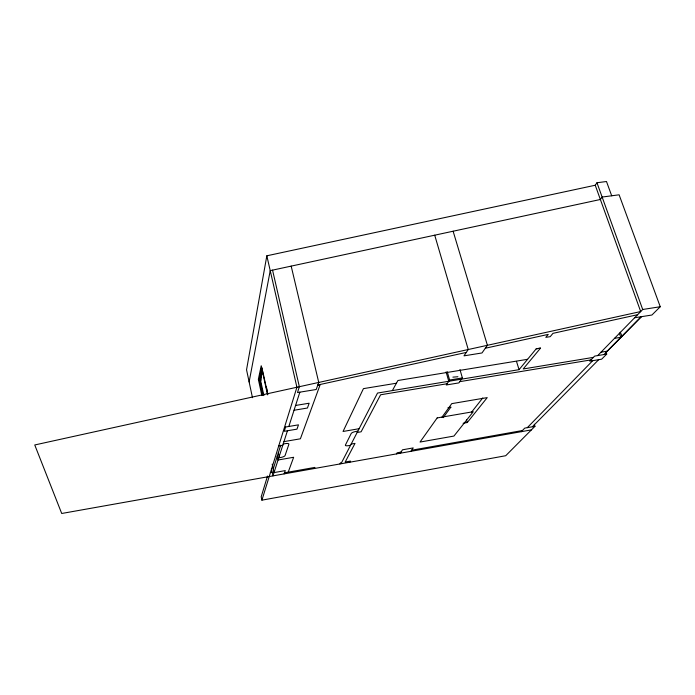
<?xml version="1.0" encoding="UTF-8"?>
<svg xmlns="http://www.w3.org/2000/svg" width="695" height="695" viewBox="0 0 695 695"><rect width="100%" height="100%" fill="white"/><g stroke="black" fill="none" stroke-linecap="round" stroke-linejoin="round"><path stroke-width="1.04" d="M611.696 195.79L606.492 181.517L596.97 182.75L595.241 185.235L266.828 255.803L246.543 369.775L252.476 397.705M249.123 381.937L270.225 270.633L600.367 199.491L602.131 197.05L619.106 194.809L660.25 306.738L651.919 315.017L634.639 317.754M262.649 395.194L259.244 379.47L261.685 367.342M259.878 378.071L261.772 368.697M262.745 394.708L259.591 380.156L262.041 368.029M263.874 395.594L260.495 380.009L262.354 370.913M262.397 371.2L260.564 380.148L261.337 380.017M267.514 476.04L261.198 496.795L261.902 500.165L505.717 455.72L534.942 426.322L534.307 424.263M261.902 500.165L296.913 387.245L266.828 255.803M273.231 468.96L280.719 445.191M287.452 430.761L272.953 475.884L271.38 468.534M288.825 426.478L299.849 392.162M284.107 473.894L285.28 470.602L274.012 472.6L272.188 464.13M288.216 472.148L293.646 457.275L278.052 460.003L277.236 456.224M314.401 468.508L314.887 467.405L284.498 472.809M339.942 463.956L340.515 462.844L341.566 462.661L377.524 393.057L519.061 369.653L536.21 348.82L540.536 348.117L523.196 368.976L593.434 357.36M349.846 462.192L350.454 461.08L345.198 462.019L355.006 443.393L351.175 444.062M392.354 390.599L397.914 380.504L527.583 359.298M396.437 453.905L397.184 452.775L400.972 452.097M400.207 453.236L402.518 449.804L413.238 447.91L410.823 451.342M462.375 377.924L449.604 380.035L446.259 384.987L458.882 382.893L462.375 377.924L459.968 369.575M441.907 417.278L451.75 403.639L487.23 397.61L467.266 422.543L463.096 423.272M443.219 417.643L450.812 407.183M471.531 412.196L482.782 397.948M521.285 431.682L524.734 428.129L534.942 426.322M527.288 427.677L592.713 360.679M597.691 355.588L642.701 309.492L660.25 306.738M532.387 426.773L598.673 359.689M607.065 351.201L641.129 316.72M604.059 354.537L641.502 316.668M606.718 354.094L601.644 359.193L589.734 361.174L594.677 356.083L606.718 354.094L606.023 352.044M485.319 348.247L548.242 334.391L545.784 337.37L550.214 336.658L552.968 333.348L637.619 314.705M466.293 352.435L317.823 385.004L320.178 384.622L300.396 438.797L283.96 441.62M531.397 429.884L61.716 513.483L34.75 444.965L640.694 311.551L595.241 185.235M270.32 472.6L272.179 472.27M411.596 450.238L522.397 430.535M278.747 457.84L280.719 457.492A4.057 1.121 -12.5 0 0 285.054 455.599L288.894 444.244A4.187 1.199 -12.5 0 0 285.245 443.645L283.195 443.992M350.532 445.304L348.621 445.634A3.996 1.086 -13.5 0 1 345.406 445.061L351.201 433.506A4.135 1.164 -13.7 0 1 355.857 431.482L357.847 431.143M359.098 428.711L343.043 431.473L363.433 388.635L396.419 383.223M278.695 446.008L282.778 445.304M357.152 432.481L361.113 431.795L380.608 394.777L447.085 383.753M447.98 407.704L450.907 407.209M294.037 410.25L307.442 408.026L309.145 403.222L295.575 405.463M600.993 352.2L607.404 351.149M459.751 381.659L590.959 359.906M259.591 380.156L260.495 380.009M536.21 348.812L540.536 348.117M622.068 336.319L620.27 332.253M614.554 338.317L620.791 337.31L619.358 333.192M259.244 379.47L259.808 379.383M452.879 377.15L457.927 376.725M596.97 182.75L642.701 309.492M516.489 361.357L519.061 369.653M453.114 231.218L487.404 345.302L481.982 352.964L463.999 355.849L468.248 349.524L434.714 235.188M466.493 419.815L467.266 422.543M447.25 371.738L449.604 380.035M446.103 371.886L448.761 381.277M291.179 266.115L318.744 382.432L316.208 389.504L297.503 392.545L299.345 386.707L272.553 270.129M266.42 387.098L267.323 391.25M262.71 371.104L267.853 394.673M267.532 394.786L261.207 365.752L258.349 379.314L261.78 395.238M278.313 452.819L279.138 456.624M259.895 380.156L263.058 394.76M285.602 427.017L284.264 431.3L296.982 429.145L298.476 424.845L285.602 427.017M437.172 417.921L420.032 442.055L453.931 436.069L473.269 411.701L437.172 417.921"/></g></svg>
